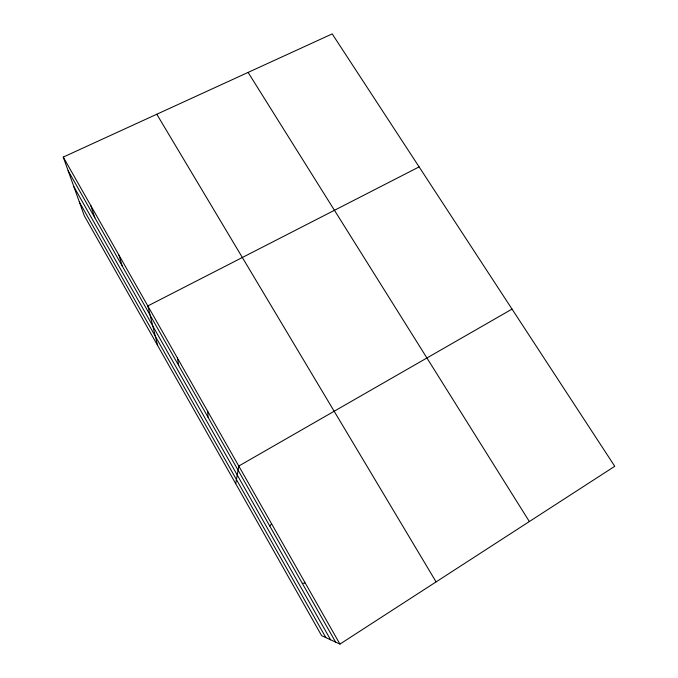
<?xml version="1.0" encoding="UTF-8"?>
<svg xmlns="http://www.w3.org/2000/svg" width="678" height="678" viewBox="0 0 678 678"><rect width="100%" height="100%" fill="white"/><g stroke="black" fill="none" stroke-linecap="round" stroke-linejoin="round"><path stroke-width="1.02" d="M235.724 483.685L238.783 466.032L512.034 309.1M269.768 526.026L271.624 523.831M339.949 644.1L614.751 466.295L332.203 33.9L63.249 157.084L84.292 215.757L321.618 635.659L339.949 644.1L63.249 157.084M419.106 166.898L147.829 305.939L157.643 345.543M302.286 583.326L305.329 583.165M248.106 72.419L529.357 521.552M156.787 114.243L436.09 581.894M68.139 170.703L335.644 642.117M73.885 186.73L330.61 639.803M79.36 202.01L325.864 637.608M90.776 205.527L94.835 217.757M118.964 255.131L122.159 265.903M177.399 357.992L178.738 365.611M207.714 411.343L208.044 417.258"/></g></svg>
